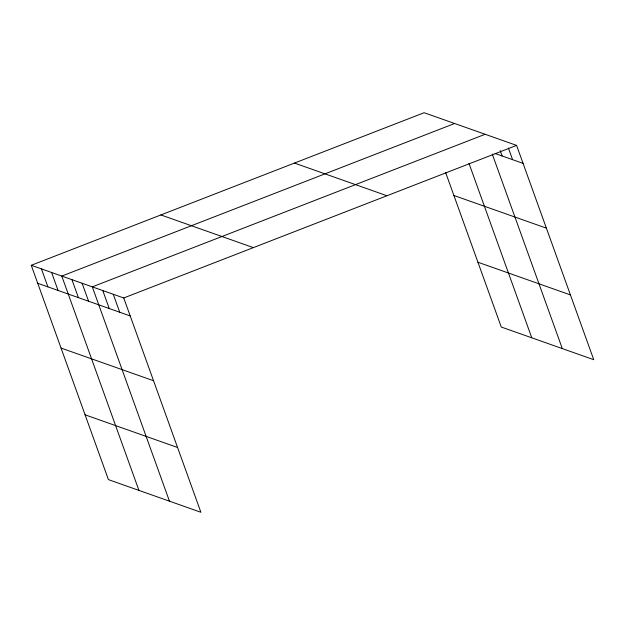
<?xml version="1.0" encoding="UTF-8"?>
<svg xmlns="http://www.w3.org/2000/svg" width="625" height="625" viewBox="0 0 625 625"><rect width="100%" height="100%" fill="white"/><g stroke="black" fill="none" stroke-linecap="round" stroke-linejoin="round"><path stroke-width="0.94" d="M31.25 265.297L123.742 297.969L200.898 512.281L108.406 479.609L31.25 265.297L424.102 112.719L516.594 145.391L593.75 359.703L501.258 327.031L445.688 172.664M454.625 123.5L61.773 276.078L138.93 490.391M485.148 134.281L92.297 286.859L169.453 501.172M123.742 297.969L516.594 145.391M495.109 153.492L523.062 163.367M453.898 195.484L546.391 228.156M294.461 163.07L386.953 195.742M477.93 262.234L570.422 294.914M160.891 214.945L253.383 247.617M37.719 283.273L130.211 315.945M61.047 348.062L153.539 380.734M85.078 414.82L177.57 447.492M508.375 147.977L512.578 159.664M500.156 150.562L502.102 155.961M492.273 154.078L562.305 348.594M468.977 163.375L531.781 337.812M113.258 294.266L119.727 312.242M102.773 290.562L109.25 308.539M82.117 283.266L88.594 301.242M71.945 279.672L78.414 297.648M51.602 272.484L58.07 290.461M41.422 268.891L47.898 286.867"/></g></svg>
